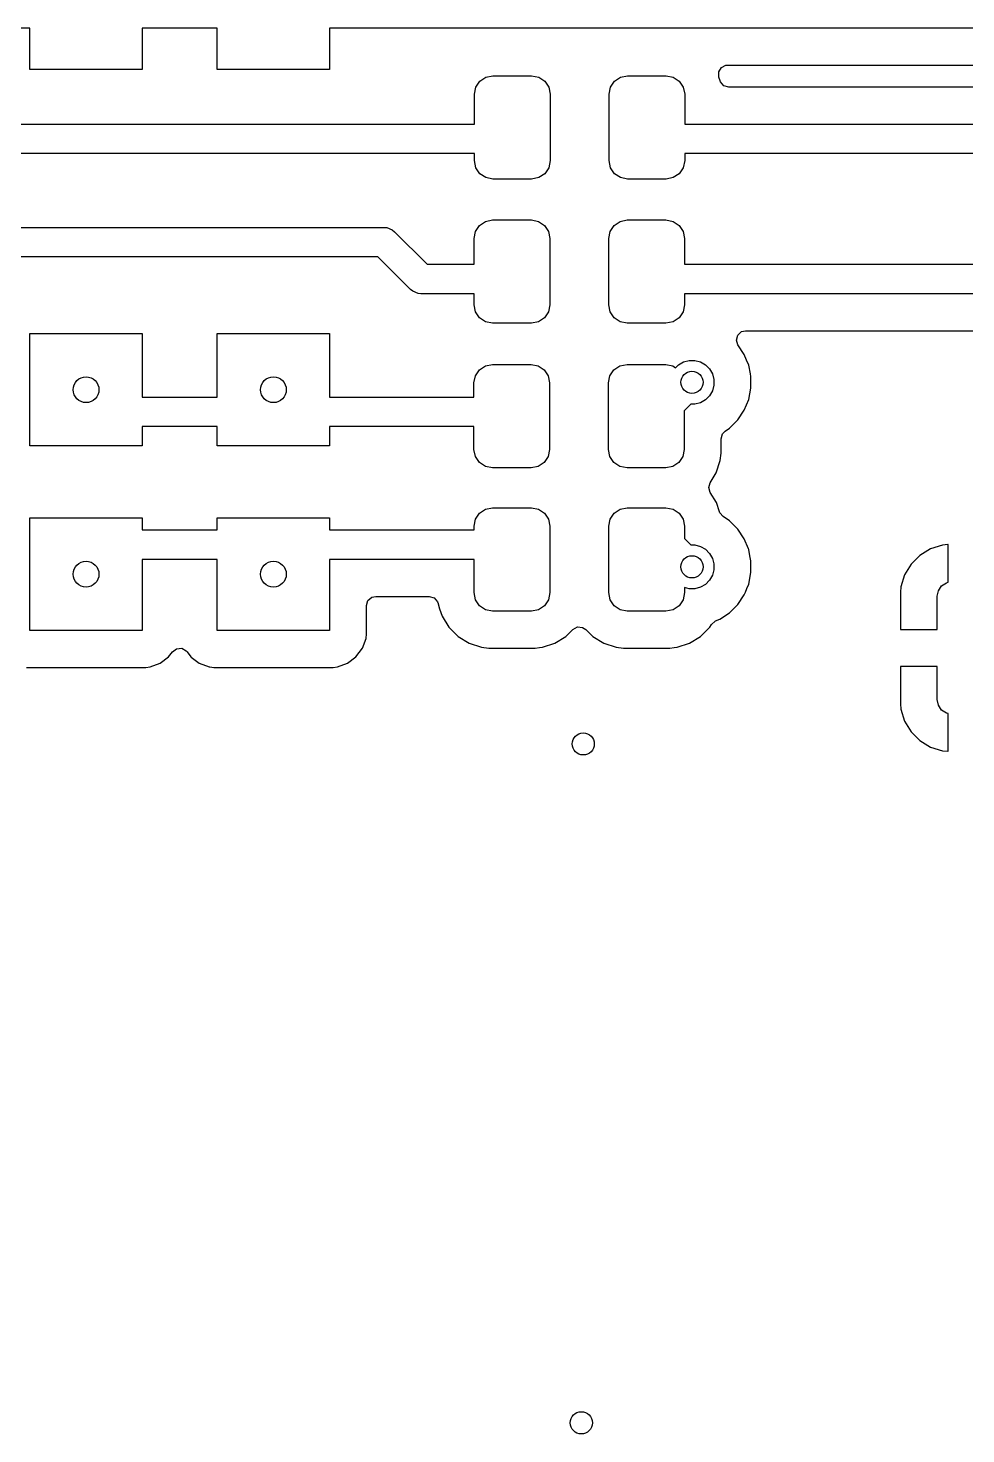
# Model space of a CAD drawing. Header units: inches. Extents: x -1.73 to 1.75, y 0.02 to 4.69.
# Drawn here: x -0.232 to 0.268, y 3.085 to 3.835 of the extents above; entities that cross this region are included whole.
import ezdxf

# ---------------------------------------------------------------- set-up
doc = ezdxf.new("R2010")
doc.units = ezdxf.units.IN
doc.header["$MEASUREMENT"] = 0
doc.layers.add('BLACK', color=250, linetype='CONTINUOUS')

msp = doc.modelspace()

# ---------------------------------------------------------------- linework, layer by layer
at = {"layer": 'BLACK', "linetype": 'CONTINUOUS'}
for p, q in [((-0.23135, 3.83465), (-0.24803, 3.83465)), ((-0.23135, 3.81252), (-0.23135, 3.83465)), ((-0.13135, 3.83465), (-0.17135, 3.83465)), ((-0.17135, 3.83465), (-0.17135, 3.81252)), ((-0.13135, 3.81252), (-0.13135, 3.83465)), ((0.65456, 3.83465), (-0.07135, 3.83465)), ((-0.07135, 3.83465), (-0.07135, 3.81252)), ((-0.17135, 3.81252), (-0.23135, 3.81252)), ((-0.07135, 3.81252), (-0.13135, 3.81252)), ((0.13635, 3.81127), (0.13776, 3.81364)), ((0.13644, 3.80852), (0.13635, 3.81127)), ((0.13776, 3.81364), (0.14022, 3.81486)), ((0.14022, 3.81486), (0.14108, 3.81494)), ((0.14108, 3.81494), (0.65728, 3.81494)), ((0.00598, 3.79938), (0.00673, 3.80315)), ((0.00673, 3.80315), (0.00887, 3.80634)), ((0.00887, 3.80634), (0.01206, 3.80848)), ((0.01206, 3.80848), (0.01583, 3.80922)), ((0.01583, 3.80922), (0.03649, 3.80922)), ((0.03649, 3.80922), (0.04026, 3.80848)), ((0.04026, 3.80848), (0.04345, 3.80634)), ((0.04345, 3.80634), (0.04559, 3.80315)), ((0.04559, 3.80315), (0.04634, 3.79938)), ((0.07783, 3.79938), (0.07858, 3.80315)), ((0.07858, 3.80315), (0.08072, 3.80634)), ((0.08072, 3.80634), (0.08391, 3.80848)), ((0.08391, 3.80848), (0.08768, 3.80922)), ((0.08768, 3.80922), (0.10834, 3.80922)), ((0.10834, 3.80922), (0.11211, 3.80848)), ((0.11211, 3.80848), (0.1153, 3.80634)), ((0.1153, 3.80634), (0.11744, 3.80315)), ((0.11744, 3.80315), (0.11819, 3.79938)), ((0.13711, 3.80652), (0.13644, 3.80852)), ((0.1373, 3.80602), (0.13711, 3.80652)), ((0.1391, 3.80394), (0.1373, 3.80602)), ((0.14174, 3.80317), (0.1391, 3.80394)), ((0.42499, 3.80317), (0.14174, 3.80317)), ((0.00598, 3.78346), (0.00598, 3.79938)), ((0.04634, 3.79938), (0.04634, 3.76395)), ((0.07783, 3.76395), (0.07783, 3.79938)), ((0.11819, 3.79938), (0.11819, 3.78346)), ((-0.30989, 3.78346), (0.00598, 3.78346)), ((0.11819, 3.78346), (0.42228, 3.78346)), ((0.00598, 3.76772), (-0.31316, 3.76772)), ((0.00598, 3.76395), (0.00598, 3.76772)), ((0.41902, 3.76772), (0.11819, 3.76772)), ((0.11819, 3.76772), (0.11819, 3.76395)), ((0.00673, 3.76018), (0.00598, 3.76395)), ((0.00887, 3.75699), (0.00673, 3.76018)), ((0.04559, 3.76018), (0.04345, 3.75699)), ((0.04634, 3.76395), (0.04559, 3.76018)), ((0.07858, 3.76018), (0.07783, 3.76395)), ((0.08072, 3.75699), (0.07858, 3.76018)), ((0.11744, 3.76018), (0.1153, 3.75699)), ((0.11819, 3.76395), (0.11744, 3.76018)), ((0.01206, 3.75486), (0.00887, 3.75699)), ((0.01583, 3.75411), (0.01206, 3.75486)), ((0.03649, 3.75411), (0.01583, 3.75411)), ((0.04026, 3.75486), (0.03649, 3.75411)), ((0.04345, 3.75699), (0.04026, 3.75486)), ((0.08391, 3.75486), (0.08072, 3.75699)), ((0.08768, 3.75411), (0.08391, 3.75486)), ((0.10834, 3.75411), (0.08768, 3.75411)), ((0.11211, 3.75486), (0.10834, 3.75411)), ((0.1153, 3.75699), (0.11211, 3.75486)), ((-0.30371, 3.72835), (-0.04229, 3.72835)), ((-0.04229, 3.72835), (-0.04075, 3.7282)), ((-0.04075, 3.7282), (-0.03792, 3.72702)), ((0.00659, 3.72621), (0.00872, 3.7294)), ((0.00872, 3.7294), (0.01192, 3.73153)), ((0.01192, 3.73153), (0.01568, 3.73228)), ((0.01568, 3.73228), (0.03635, 3.73228)), ((0.03635, 3.73228), (0.04012, 3.73153)), ((0.04012, 3.73153), (0.04331, 3.7294)), ((0.04331, 3.7294), (0.04544, 3.72621)), ((0.07844, 3.72621), (0.08057, 3.7294)), ((0.08057, 3.7294), (0.08377, 3.73153)), ((0.08377, 3.73153), (0.08753, 3.73228)), ((0.08753, 3.73228), (0.1082, 3.73228)), ((0.1082, 3.73228), (0.11197, 3.73153)), ((0.11197, 3.73153), (0.11516, 3.7294)), ((0.11516, 3.7294), (0.1173, 3.72621)), ((-0.03792, 3.72702), (-0.03672, 3.72604)), ((-0.03672, 3.72604), (-0.01934, 3.70866)), ((0.00584, 3.72244), (0.00659, 3.72621)), ((0.00584, 3.70866), (0.00584, 3.72244)), ((0.04544, 3.72621), (0.04619, 3.72244)), ((0.04619, 3.72244), (0.04619, 3.68701)), ((0.07769, 3.72244), (0.07844, 3.72621)), ((0.07769, 3.68701), (0.07769, 3.72244)), ((0.1173, 3.72621), (0.11804, 3.72244)), ((0.11804, 3.72244), (0.11804, 3.70866)), ((-0.04555, 3.7126), (-0.30045, 3.7126)), ((-0.02817, 3.69522), (-0.04555, 3.7126)), ((-0.01934, 3.70866), (0.00584, 3.70866)), ((0.11804, 3.70866), (0.4144, 3.70866)), ((-0.02698, 3.69424), (-0.02817, 3.69522)), ((-0.02414, 3.69306), (-0.02698, 3.69424)), ((-0.02261, 3.69291), (-0.02414, 3.69306)), ((0.00584, 3.69291), (-0.02261, 3.69291)), ((0.00584, 3.68701), (0.00584, 3.69291)), ((0.41114, 3.69291), (0.11804, 3.69291)), ((0.11804, 3.69291), (0.11804, 3.68701)), ((0.00659, 3.68324), (0.00584, 3.68701)), ((0.00872, 3.68005), (0.00659, 3.68324)), ((0.04544, 3.68324), (0.04331, 3.68005)), ((0.04619, 3.68701), (0.04544, 3.68324)), ((0.07844, 3.68324), (0.07769, 3.68701)), ((0.08057, 3.68005), (0.07844, 3.68324)), ((0.1173, 3.68324), (0.11516, 3.68005)), ((0.11804, 3.68701), (0.1173, 3.68324)), ((0.01192, 3.67791), (0.00872, 3.68005)), ((0.01568, 3.67717), (0.01192, 3.67791)), ((0.03635, 3.67717), (0.01568, 3.67717)), ((0.04012, 3.67791), (0.03635, 3.67717)), ((0.04331, 3.68005), (0.04012, 3.67791)), ((0.08377, 3.67791), (0.08057, 3.68005)), ((0.08753, 3.67717), (0.08377, 3.67791)), ((0.1082, 3.67717), (0.08753, 3.67717)), ((0.11197, 3.67791), (0.1082, 3.67717)), ((0.11516, 3.68005), (0.11197, 3.67791)), ((-0.23135, 3.61173), (-0.23135, 3.67173)), ((-0.23135, 3.67173), (-0.17135, 3.67173)), ((-0.17135, 3.67173), (-0.17135, 3.6378)), ((-0.13135, 3.6378), (-0.13135, 3.67173)), ((-0.13135, 3.67173), (-0.07135, 3.67173)), ((-0.07135, 3.67173), (-0.07135, 3.6378)), ((0.1458, 3.66824), (0.14653, 3.67089)), ((0.14662, 3.66561), (0.1458, 3.66824)), ((0.14653, 3.67089), (0.14858, 3.67273)), ((0.14858, 3.67273), (0.15068, 3.67321)), ((0.15068, 3.67321), (0.40096, 3.67321)), ((0.14998, 3.6606), (0.14662, 3.66561)), ((0.15126, 3.6575), (0.14998, 3.6606)), ((0.14998, 3.6606), (0.14998, 3.6606)), ((0.00858, 3.6523), (0.01177, 3.65444)), ((0.01177, 3.65444), (0.01554, 3.65518)), ((0.01554, 3.65518), (0.03621, 3.65518)), ((0.03621, 3.65518), (0.03998, 3.65444)), ((0.03998, 3.65444), (0.04317, 3.6523)), ((0.08043, 3.6523), (0.08362, 3.65444)), ((0.08362, 3.65444), (0.08739, 3.65518)), ((0.08739, 3.65518), (0.10806, 3.65518)), ((0.10806, 3.65518), (0.11183, 3.65444)), ((0.11183, 3.65444), (0.11328, 3.65346)), ((0.11328, 3.65346), (0.11486, 3.65504)), ((0.11486, 3.65504), (0.11753, 3.65658)), ((0.11753, 3.65658), (0.12051, 3.65738)), ((0.12051, 3.65738), (0.12359, 3.65738)), ((0.12359, 3.65738), (0.12657, 3.65658)), ((0.12657, 3.65658), (0.12924, 3.65504)), ((0.12924, 3.65504), (0.13142, 3.65286)), ((0.13142, 3.65286), (0.13296, 3.65019)), ((0.15235, 3.65486), (0.15126, 3.6575)), ((0.15326, 3.65027), (0.15235, 3.65486)), ((0.0057, 3.64534), (0.00645, 3.64911)), ((0.0057, 3.6378), (0.0057, 3.64534)), ((0.00645, 3.64911), (0.00858, 3.6523)), ((0.04317, 3.6523), (0.0453, 3.64911)), ((0.0453, 3.64911), (0.04605, 3.64534)), ((0.04605, 3.64534), (0.04605, 3.60991)), ((0.07755, 3.64534), (0.0783, 3.64911)), ((0.07755, 3.60991), (0.07755, 3.64534)), ((0.0783, 3.64911), (0.08043, 3.6523)), ((0.13296, 3.65019), (0.13376, 3.64721)), ((0.13376, 3.64721), (0.13376, 3.64413)), ((0.15356, 3.64877), (0.15326, 3.65027)), ((0.15356, 3.64257), (0.15356, 3.64877)), ((0.15356, 3.64877), (0.15356, 3.64877)), ((0.15356, 3.64877), (0.15356, 3.64877)), ((-0.17135, 3.6378), (-0.13135, 3.6378)), ((-0.07135, 3.6378), (0.0057, 3.6378)), ((0.13142, 3.63848), (0.12924, 3.6363)), ((0.13296, 3.64115), (0.13142, 3.63848)), ((0.13376, 3.64413), (0.13296, 3.64115)), ((0.15235, 3.63648), (0.15356, 3.64257)), ((0.12147, 3.63396), (0.1179, 3.63039)), ((0.1179, 3.63039), (0.1179, 3.60991)), ((0.12359, 3.63396), (0.12147, 3.63396)), ((0.12657, 3.63476), (0.12359, 3.63396)), ((0.12924, 3.6363), (0.12657, 3.63476)), ((0.14653, 3.62558), (0.14998, 3.63074)), ((0.14998, 3.63074), (0.15235, 3.63648)), ((0.14214, 3.62119), (0.14653, 3.62558)), ((-0.13135, 3.62205), (-0.17135, 3.62205)), ((-0.17135, 3.62205), (-0.17135, 3.61173)), ((-0.13135, 3.61173), (-0.13135, 3.62205)), ((0.0057, 3.62205), (-0.07135, 3.62205)), ((-0.07135, 3.62205), (-0.07135, 3.61173)), ((0.0057, 3.60991), (0.0057, 3.62205)), ((0.13761, 3.61555), (0.13838, 3.61819)), ((0.13761, 3.60794), (0.13761, 3.61555)), ((0.13838, 3.61819), (0.13978, 3.61961)), ((0.13978, 3.61961), (0.14214, 3.62119)), ((-0.17135, 3.61173), (-0.23135, 3.61173)), ((-0.07135, 3.61173), (-0.13135, 3.61173)), ((0.00645, 3.60614), (0.0057, 3.60991)), ((0.04605, 3.60991), (0.0453, 3.60614)), ((0.0783, 3.60614), (0.07755, 3.60991)), ((0.1179, 3.60991), (0.11715, 3.60614)), ((0.13719, 3.60389), (0.13761, 3.60794)), ((0.00858, 3.60295), (0.00645, 3.60614)), ((0.01177, 3.60082), (0.00858, 3.60295)), ((0.01554, 3.60007), (0.01177, 3.60082)), ((0.03621, 3.60007), (0.01554, 3.60007)), ((0.03998, 3.60082), (0.03621, 3.60007)), ((0.04317, 3.60295), (0.03998, 3.60082)), ((0.0453, 3.60614), (0.04317, 3.60295)), ((0.08043, 3.60295), (0.0783, 3.60614)), ((0.08362, 3.60082), (0.08043, 3.60295)), ((0.08739, 3.60007), (0.08362, 3.60082)), ((0.10806, 3.60007), (0.08739, 3.60007)), ((0.11183, 3.60082), (0.10806, 3.60007)), ((0.11502, 3.60295), (0.11183, 3.60082)), ((0.11715, 3.60614), (0.11502, 3.60295)), ((0.13502, 3.59734), (0.13719, 3.60389)), ((0.13178, 3.59208), (0.13502, 3.59734)), ((0.13105, 3.58961), (0.13178, 3.59208)), ((0.13178, 3.58696), (0.13105, 3.58961)), ((0.13516, 3.58147), (0.13178, 3.58696)), ((0.00872, 3.57586), (0.01192, 3.57799)), ((0.01192, 3.57799), (0.01568, 3.57874)), ((0.01568, 3.57874), (0.03635, 3.57874)), ((0.03635, 3.57874), (0.04012, 3.57799)), ((0.04012, 3.57799), (0.04331, 3.57586)), ((0.08057, 3.57586), (0.08377, 3.57799)), ((0.08377, 3.57799), (0.08753, 3.57874)), ((0.08753, 3.57874), (0.1082, 3.57874)), ((0.1082, 3.57874), (0.11197, 3.57799)), ((0.11197, 3.57799), (0.11516, 3.57586)), ((0.1368, 3.57653), (0.13516, 3.58147)), ((-0.23135, 3.51331), (-0.23135, 3.57331)), ((-0.23135, 3.57331), (-0.17135, 3.57331)), ((-0.17135, 3.57331), (-0.17135, 3.56693)), ((-0.13135, 3.56693), (-0.13135, 3.57331)), ((-0.13135, 3.57331), (-0.07135, 3.57331)), ((-0.07135, 3.57331), (-0.07135, 3.56693)), ((0.00584, 3.5689), (0.00659, 3.57266)), ((0.00659, 3.57266), (0.00872, 3.57586)), ((0.04331, 3.57586), (0.04544, 3.57266)), ((0.04544, 3.57266), (0.04619, 3.5689)), ((0.07769, 3.5689), (0.07844, 3.57266)), ((0.07844, 3.57266), (0.08057, 3.57586)), ((0.11516, 3.57586), (0.1173, 3.57266)), ((0.1173, 3.57266), (0.11804, 3.5689)), ((0.13696, 3.57612), (0.1368, 3.57653)), ((0.13872, 3.57401), (0.13696, 3.57612)), ((0.14214, 3.57172), (0.13872, 3.57401)), ((0.14653, 3.56733), (0.14214, 3.57172)), ((0.14214, 3.57172), (0.14214, 3.57172)), ((-0.17135, 3.56693), (-0.13135, 3.56693)), ((-0.07135, 3.56693), (0.00584, 3.56693)), ((0.00584, 3.56693), (0.00584, 3.5689)), ((0.04619, 3.5689), (0.04619, 3.53346)), ((0.07769, 3.53346), (0.07769, 3.5689)), ((0.11804, 3.5689), (0.11804, 3.56238)), ((0.14998, 3.56217), (0.14653, 3.56733)), ((0.14653, 3.56733), (0.14653, 3.56733)), ((0.11804, 3.56238), (0.12147, 3.55895)), ((0.12147, 3.55895), (0.12359, 3.55895)), ((0.12359, 3.55895), (0.12657, 3.55816)), ((0.12657, 3.55816), (0.12924, 3.55661)), ((0.12924, 3.55661), (0.13142, 3.55443)), ((0.15221, 3.55677), (0.14998, 3.56217)), ((0.14998, 3.56217), (0.14998, 3.56217)), ((0.15235, 3.55644), (0.15221, 3.55677)), ((0.15301, 3.55315), (0.15235, 3.55644)), ((0.24947, 3.55681), (0.24374, 3.55335)), ((0.25586, 3.5588), (0.24947, 3.55681)), ((0.25863, 3.55906), (0.25586, 3.5588)), ((0.25586, 3.5588), (0.25586, 3.5588)), ((0.25889, 3.55906), (0.25863, 3.55906)), ((0.25863, 3.55906), (0.25863, 3.55906)), ((0.25889, 3.53898), (0.25889, 3.55906)), ((0.25889, 3.55906), (0.25889, 3.55906)), ((-0.13135, 3.55118), (-0.17135, 3.55118)), ((-0.17135, 3.55118), (-0.17135, 3.51331)), ((-0.13135, 3.51331), (-0.13135, 3.55118)), ((0.00584, 3.55118), (-0.07135, 3.55118)), ((-0.07135, 3.55118), (-0.07135, 3.51331)), ((0.00584, 3.53346), (0.00584, 3.55118)), ((0.13142, 3.55443), (0.13296, 3.55176)), ((0.13296, 3.55176), (0.13376, 3.54879)), ((0.13376, 3.54879), (0.13376, 3.5457)), ((0.15356, 3.55035), (0.15301, 3.55315)), ((0.15356, 3.54414), (0.15356, 3.55035)), ((0.15356, 3.55035), (0.15356, 3.55035)), ((0.15356, 3.55035), (0.15356, 3.55035)), ((0.23901, 3.54862), (0.23554, 3.54289)), ((0.24374, 3.55335), (0.23901, 3.54862)), ((0.13142, 3.54005), (0.12924, 3.53787)), ((0.13296, 3.54272), (0.13142, 3.54005)), ((0.13376, 3.5457), (0.13296, 3.54272)), ((0.15235, 3.53805), (0.15356, 3.54414)), ((0.23554, 3.54289), (0.23355, 3.5365)), ((0.00659, 3.5297), (0.00584, 3.53346)), ((0.04619, 3.53346), (0.04544, 3.5297)), ((0.07844, 3.5297), (0.07769, 3.53346)), ((0.11804, 3.53346), (0.1173, 3.5297)), ((0.12051, 3.53553), (0.11804, 3.53619)), ((0.11804, 3.53619), (0.11804, 3.53346)), ((0.12359, 3.53553), (0.12051, 3.53553)), ((0.12657, 3.53633), (0.12359, 3.53553)), ((0.12924, 3.53787), (0.12657, 3.53633)), ((0.14998, 3.53232), (0.15056, 3.53372)), ((0.15056, 3.53372), (0.15138, 3.5357)), ((0.15138, 3.5357), (0.15235, 3.53805)), ((0.15235, 3.53805), (0.15235, 3.53805)), ((0.23355, 3.5365), (0.2333, 3.53372)), ((0.2333, 3.53372), (0.2333, 3.51378)), ((0.25299, 3.5315), (0.25358, 3.53451)), ((0.25358, 3.53451), (0.25529, 3.53706)), ((0.25529, 3.53706), (0.25785, 3.53877)), ((0.25785, 3.53877), (0.25889, 3.53898)), ((-0.05164, 3.52659), (-0.05087, 3.52923)), ((-0.05164, 3.51142), (-0.05164, 3.52659)), ((-0.05087, 3.52923), (-0.04879, 3.53104)), ((-0.04879, 3.53104), (-0.04676, 3.53148)), ((-0.04676, 3.53148), (-0.01826, 3.53148)), ((-0.01826, 3.53148), (-0.01562, 3.5307)), ((-0.01562, 3.5307), (-0.01382, 3.52862)), ((-0.01382, 3.52862), (-0.01349, 3.52762)), ((-0.01349, 3.52762), (-0.01345, 3.52745)), ((-0.01345, 3.52745), (-0.01261, 3.5249)), ((0.00872, 3.5265), (0.00659, 3.5297)), ((0.01192, 3.52437), (0.00872, 3.5265)), ((0.04331, 3.5265), (0.04012, 3.52437)), ((0.04544, 3.5297), (0.04331, 3.5265)), ((0.08057, 3.5265), (0.07844, 3.5297)), ((0.08377, 3.52437), (0.08057, 3.5265)), ((0.11516, 3.5265), (0.11197, 3.52437)), ((0.1173, 3.5297), (0.11516, 3.5265)), ((0.14214, 3.52276), (0.14653, 3.52715)), ((0.14653, 3.52715), (0.14998, 3.53232)), ((0.14998, 3.53232), (0.14998, 3.53232)), ((0.25299, 3.51378), (0.25299, 3.5315)), ((-0.01261, 3.5249), (-0.01128, 3.52089)), ((-0.01128, 3.52089), (-0.00765, 3.51501)), ((0.01568, 3.52362), (0.01192, 3.52437)), ((0.03635, 3.52362), (0.01568, 3.52362)), ((0.04012, 3.52437), (0.03635, 3.52362)), ((0.08753, 3.52362), (0.08377, 3.52437)), ((0.1082, 3.52362), (0.08753, 3.52362)), ((0.11197, 3.52437), (0.1082, 3.52362)), ((0.13241, 3.51642), (0.13445, 3.51826)), ((0.13445, 3.51826), (0.13469, 3.51837)), ((0.13469, 3.51837), (0.13698, 3.51932)), ((0.13698, 3.51932), (0.14214, 3.52276)), ((-0.17135, 3.51331), (-0.23135, 3.51331)), ((-0.07135, 3.51331), (-0.13135, 3.51331)), ((-0.05189, 3.50908), (-0.05164, 3.51142)), ((-0.00765, 3.51501), (-0.00277, 3.51013)), ((-0.00277, 3.51013), (0.00311, 3.5065)), ((0.04892, 3.5065), (0.0548, 3.51013)), ((0.0548, 3.51013), (0.05849, 3.51382)), ((0.05849, 3.51382), (0.0609, 3.51514)), ((0.0609, 3.51514), (0.06365, 3.51494)), ((0.06365, 3.51494), (0.06539, 3.51382)), ((0.06539, 3.51382), (0.06908, 3.51013)), ((0.06908, 3.51013), (0.07496, 3.5065)), ((0.12077, 3.5065), (0.12665, 3.51013)), ((0.12665, 3.51013), (0.13154, 3.51501)), ((0.13154, 3.51501), (0.13241, 3.51642)), ((0.2333, 3.51378), (0.25299, 3.51378)), ((-0.15525, 3.50192), (-0.15305, 3.50357)), ((-0.15305, 3.50357), (-0.15031, 3.50377)), ((-0.15031, 3.50377), (-0.14789, 3.50245)), ((-0.05727, 3.49923), (-0.05387, 3.50377)), ((-0.05387, 3.50377), (-0.05189, 3.50908)), ((0.00311, 3.5065), (0.00967, 3.50433)), ((0.00967, 3.50433), (0.01371, 3.50392)), ((0.01371, 3.50392), (0.03832, 3.50392)), ((0.03832, 3.50392), (0.04073, 3.50416)), ((0.03832, 3.50392), (0.03832, 3.50392)), ((0.03832, 3.50392), (0.03832, 3.50392)), ((0.04073, 3.50416), (0.04237, 3.50433)), ((0.04237, 3.50433), (0.04892, 3.5065)), ((0.07496, 3.5065), (0.08152, 3.50433)), ((0.08152, 3.50433), (0.08556, 3.50392)), ((0.08556, 3.50392), (0.11017, 3.50392)), ((0.11017, 3.50392), (0.11258, 3.50416)), ((0.11017, 3.50392), (0.11017, 3.50392)), ((0.11017, 3.50392), (0.11017, 3.50392)), ((0.11258, 3.50416), (0.11422, 3.50433)), ((0.11422, 3.50433), (0.12077, 3.5065)), ((-0.16711, 3.49385), (-0.1618, 3.49583)), ((-0.1618, 3.49583), (-0.15727, 3.49923)), ((-0.15727, 3.49923), (-0.15525, 3.50192)), ((-0.14789, 3.50245), (-0.14744, 3.50192)), ((-0.14744, 3.50192), (-0.14542, 3.49923)), ((-0.14542, 3.49923), (-0.14521, 3.49907)), ((-0.14521, 3.49907), (-0.14089, 3.49583)), ((-0.14089, 3.49583), (-0.14089, 3.49583)), ((-0.14089, 3.49583), (-0.13558, 3.49385)), ((-0.06711, 3.49385), (-0.0618, 3.49583)), ((-0.0618, 3.49583), (-0.05727, 3.49923)), ((-0.23323, 3.4936), (-0.16946, 3.4936)), ((-0.16946, 3.4936), (-0.16711, 3.49385)), ((-0.13558, 3.49385), (-0.13558, 3.49385)), ((-0.13558, 3.49385), (-0.1353, 3.49383)), ((-0.1353, 3.49383), (-0.13323, 3.4936)), ((-0.13323, 3.4936), (-0.06946, 3.4936)), ((-0.06946, 3.4936), (-0.06711, 3.49385)), ((0.25299, 3.49409), (0.2333, 3.49409)), ((0.2333, 3.49409), (0.2333, 3.47415)), ((0.25299, 3.47638), (0.25299, 3.49409)), ((0.2333, 3.47415), (0.23355, 3.47137)), ((0.25358, 3.47336), (0.25299, 3.47638)), ((0.25529, 3.47081), (0.25358, 3.47336)), ((0.23355, 3.47137), (0.23355, 3.47137)), ((0.23355, 3.47137), (0.23554, 3.46498)), ((0.25785, 3.4691), (0.25529, 3.47081)), ((0.25889, 3.4689), (0.25785, 3.4691)), ((0.25889, 3.44882), (0.25889, 3.4689)), ((0.23554, 3.46498), (0.23901, 3.45926)), ((0.23901, 3.45926), (0.24374, 3.45452)), ((0.24374, 3.45452), (0.24947, 3.45106)), ((0.24947, 3.45106), (0.24947, 3.45106)), ((0.24947, 3.45106), (0.25586, 3.44907)), ((0.25586, 3.44907), (0.25586, 3.44907)), ((0.25586, 3.44907), (0.25863, 3.44882)), ((0.25863, 3.44882), (0.25863, 3.44882)), ((0.25863, 3.44882), (0.25889, 3.44882)), ((0.25889, 3.44882), (0.25889, 3.44882))]:
    msp.add_line(p, q, dxfattribs=at)
at = {"layer": 'BLACK'}
for centre, radius in [((-0.20135, 3.64173), 0.00689), ((-0.10135, 3.64173), 0.00689), ((0.12205, 3.64567), 0.00591), ((-0.20135, 3.54331), 0.00689), ((-0.10135, 3.54331), 0.00689), ((0.12205, 3.54724), 0.00591), ((0.06401, 3.45276), 0.00591), ((0.06299, 3.09055), 0.00591)]:
    msp.add_circle(centre, radius, dxfattribs=at)
at = {"layer": 'WHITE'}
for centre, radius in [((-0.20135, 3.64173), 0.00689), ((-0.10135, 3.64173), 0.00689), ((0.12205, 3.64567), 0.00591), ((-0.20135, 3.54331), 0.00689), ((-0.10135, 3.54331), 0.00689), ((0.12205, 3.54724), 0.00591), ((0.06401, 3.45276), 0.00591), ((0.06299, 3.09055), 0.00591)]:
    msp.add_circle(centre, radius, dxfattribs=at)

doc.saveas('drawing.dxf')
